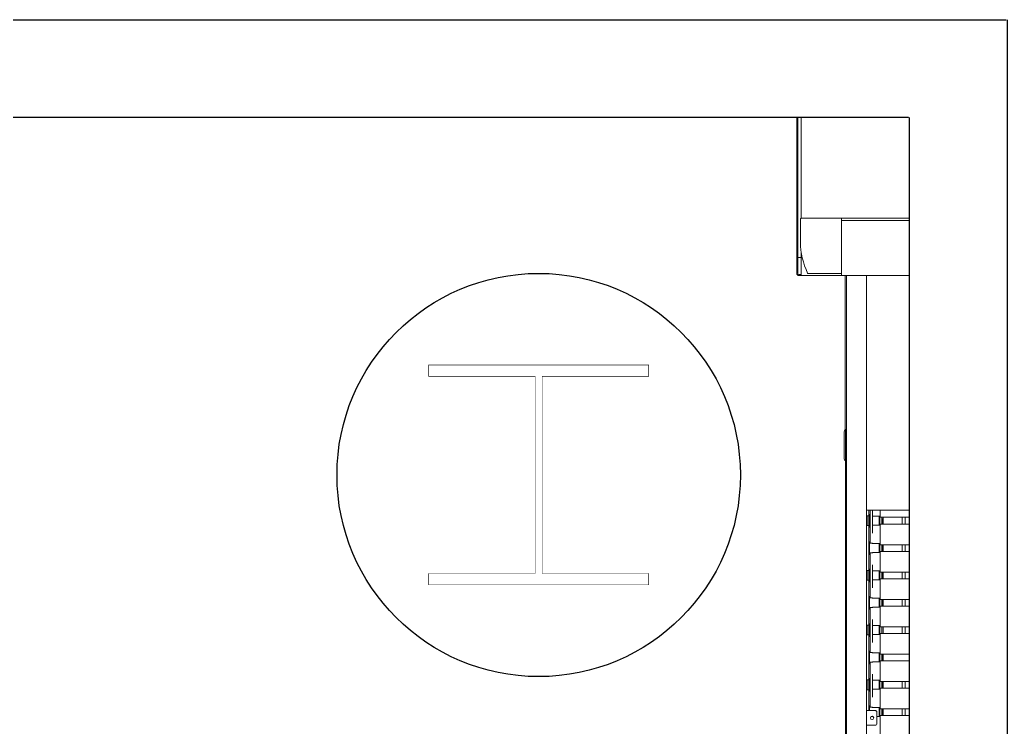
# Model space of a CAD drawing. Header units: metres. Extents: x 51 to 52746, y -259 to 37569.
# Drawn here: x 50053 to 52746, y 35639 to 37569 of the extents above; entities that cross this region are included whole.
import ezdxf

# ---------------------------------------------------------------- set-up
doc = ezdxf.new("R2010")
doc.units = ezdxf.units.M
doc.header["$LTSCALE"] = 500
for name, color, linetype in [('AMS_par.riv', 8, 'Continuous'), ('murature', 8, 'Continuous'), ('N_PILASTRI', 7, 'Continuous'), ('QUOTA', 4, 'Continuous'), ('Visible (ISO)', 7, 'Continuous')]:
    doc.layers.add(name, color=color, linetype=linetype)

msp = doc.modelspace()

# ---------------------------------------------------------------- linework, layer by layer
at = {"linetype": 'Continuous', "lineweight": -3}
for p, q in [((31742.648, 37569.354), (52742.648, 37569.354)), ((52745.58, 37569.354), (52745.58, 22769.354)), ((52745.58, 37569.354), (52745.58, 22769.354)), ((52745.58, 37569.354), (52745.58, 22769.354))]:
    msp.add_line(p, q, dxfattribs=at)
at = {"layer": 'AMS_par.riv', "color": 8}
msp.add_circle((51467.709, 36327.554), 550, dxfattribs=at)
at = {"layer": 'murature', "color": 8, "linetype": 'Continuous', "const_width": 1.1}
for points in [[(51767.709, 36627.554), (51167.709, 36627.554)], [(51167.709, 36627.554), (51167.709, 36596.554)], [(51767.709, 36596.554), (51767.709, 36627.554)], [(51167.709, 36596.554), (51458.209, 36596.554)], [(51458.209, 36596.554), (51458.209, 36058.554)], [(51477.209, 36596.554), (51767.709, 36596.554)], [(51477.209, 36058.554), (51477.209, 36596.554)], [(51167.709, 36027.554), (51167.709, 36058.554)], [(51167.709, 36058.554), (51167.709, 36027.554)], [(51458.209, 36058.554), (51167.709, 36058.554)], [(51767.709, 36058.554), (51477.209, 36058.554)], [(51767.709, 36027.554), (51767.709, 36058.554)], [(51167.709, 36027.554), (51767.709, 36027.554)]]:
    msp.add_lwpolyline(points, dxfattribs=at)
at = {"layer": 'N_PILASTRI', "color": 8, "linetype": 'Continuous', "const_width": 1.1}
msp.add_lwpolyline([(51167.709, 36627.554), (51167.709, 36596.554), (51458.209, 36596.554), (51458.209, 36058.554), (51167.709, 36058.554), (51167.709, 36027.554), (51767.709, 36027.554), (51767.709, 36058.554), (51477.209, 36058.554), (51477.209, 36596.554), (51767.709, 36596.554), (51767.709, 36627.554)], close=True, dxfattribs=at)
at = {"layer": 'QUOTA', "color": 30, "linetype": 'Continuous', "lineweight": -3}
for p, q in [((52475.981, 37302.688), (32409.314, 37302.688)), ((52478.914, 23036.021), (52478.914, 37302.688))]:
    msp.add_line(p, q, dxfattribs=at)
at = {"layer": 'Visible (ISO)', "lineweight": 5}
for p, q in [((52171.866, 36950.539), (52171.866, 37302.688)), ((52174.566, 36950.539), (52174.566, 37302.688)), ((52183.809, 37028.039), (52183.809, 37302.688)), ((52181.809, 37026.039), (52181.809, 36963.039)), ((52291.809, 37028.039), (52183.809, 37028.039)), ((52291.809, 37028.039), (52478.914, 37028.039)), ((52293.809, 36879.039), (52293.809, 37026.039)), ((52478.914, 37021.539), (52293.809, 37021.539)), ((52171.866, 36950.539), (52171.566, 36950.539)), ((52171.566, 36950.539), (52171.566, 36877.539)), ((52174.566, 36950.539), (52171.866, 36950.539)), ((52174.566, 36920.539), (52174.566, 36950.539)), ((52183.809, 36871.539), (52183.809, 36935.19)), ((52183.809, 36920.539), (52174.566, 36920.539)), ((52174.566, 36920.539), (52174.566, 36877.539)), ((52174.566, 36920.539), (52174.566, 36877.539)), ((52177.566, 36874.539), (52183.809, 36874.539)), ((52177.566, 36874.539), (52183.809, 36874.539)), ((52177.566, 36871.539), (52183.809, 36871.539)), ((52293.809, 36871.539), (52183.809, 36871.539)), ((52203.059, 36877.039), (52291.809, 36877.039)), ((52293.809, 36879.039), (52293.809, 36871.539)), ((52478.914, 36871.539), (52293.809, 36871.539))]:
    msp.add_line(p, q, dxfattribs=at)
at = {"layer": 'Visible (ISO)', "color": 4, "lineweight": 5}
for p, q in [((52303.566, 36448.539), (52303.566, 36871.539)), ((52306.845, 34909.039), (52306.845, 36871.539)), ((52361.845, 34909.039), (52361.845, 36871.539)), ((52301.066, 36445.631), (52301.066, 36371.631)), ((52304.066, 36448.539), (52303.566, 36448.539)), ((52304.066, 36449.312), (52304.066, 36437.396)), ((52304.066, 36437.396), (52304.066, 36436.402)), ((52304.066, 36436.402), (52304.066, 34912.297)), ((52478.914, 36231.539), (52361.845, 36231.539)), ((52362.066, 36216.039), (52362.066, 36231.539)), ((52368.066, 36231.539), (52368.066, 36216.039)), ((52372.066, 36231.539), (52372.066, 36162.942)), ((52378.066, 36168.882), (52378.066, 36231.539)), ((52399.066, 36231.539), (52399.066, 36212.039)), ((52361.845, 36220.039), (52362.066, 36220.039)), ((52362.066, 36216.039), (52368.066, 36216.039)), ((52363.152, 36189.45), (52363.152, 36216.039)), ((52368.066, 36220.039), (52372.066, 36220.039)), ((52368.152, 36185.45), (52368.152, 36220.039)), ((52369.152, 36185.45), (52369.152, 36220.039)), ((52370.152, 36185.45), (52370.152, 36220.039)), ((52399.066, 36215.039), (52379.066, 36215.039)), ((52396.152, 36190.45), (52396.152, 36215.039)), ((52397.152, 36190.45), (52397.152, 36215.039)), ((52398.152, 36190.45), (52398.152, 36215.039)), ((52399.066, 36212.039), (52478.914, 36212.039)), ((52403.152, 36193.45), (52403.152, 36212.039)), ((52403.152, 36200.349), (52404.152, 36201.349)), ((52404.152, 36201.349), (52404.152, 36193.45)), ((52404.152, 36201.349), (52405.152, 36201.349)), ((52405.152, 36193.45), (52405.152, 36207.849)), ((52405.152, 36207.849), (52407.152, 36207.849)), ((52407.152, 36193.45), (52407.152, 36212.039)), ((52458.752, 36200.789), (52458.752, 36212.039)), ((52458.752, 36200.789), (52458.752, 36193.45)), ((52467.552, 36200.789), (52467.552, 36212.039)), ((52467.552, 36193.45), (52467.552, 36200.789)), ((52361.845, 36185.45), (52362.066, 36185.45)), ((52362.066, 36162.942), (52362.066, 36189.45)), ((52362.066, 36189.45), (52368.066, 36189.45)), ((52368.066, 36189.45), (52368.066, 36162.942)), ((52368.066, 36185.45), (52372.066, 36185.45)), ((52399.066, 36190.45), (52379.066, 36190.45)), ((52399.066, 36193.45), (52399.066, 36137.45)), ((52399.066, 36193.45), (52478.914, 36193.45)), ((52361.845, 36145.45), (52362.066, 36145.45)), ((52362.066, 36162.942), (52362.066, 36088.352)), ((52368.066, 36088.352), (52368.066, 36162.942)), ((52368.066, 36145.45), (52372.066, 36145.45)), ((52368.152, 36110.861), (52368.152, 36145.45)), ((52369.152, 36110.861), (52369.152, 36145.45)), ((52370.152, 36110.861), (52370.152, 36145.45)), ((52372.066, 36141.45), (52372.066, 36162.942)), ((52377.334, 36141.45), (52372.066, 36141.45)), ((52372.066, 36088.352), (52372.066, 36114.861)), ((52377.334, 36114.861), (52372.066, 36114.861)), ((52399.066, 36140.45), (52379.066, 36140.45)), ((52399.066, 36115.861), (52379.066, 36115.861)), ((52396.152, 36115.861), (52396.152, 36140.45)), ((52397.152, 36115.861), (52397.152, 36140.45)), ((52398.152, 36115.861), (52398.152, 36140.45)), ((52399.066, 36137.45), (52478.914, 36137.45)), ((52399.066, 36118.861), (52399.066, 36062.861)), ((52399.066, 36118.861), (52478.914, 36118.861)), ((52403.152, 36118.861), (52403.152, 36137.45)), ((52403.152, 36127.044), (52404.152, 36128.044)), ((52404.152, 36128.044), (52404.152, 36118.861)), ((52404.152, 36128.044), (52405.152, 36128.044)), ((52405.152, 36118.861), (52405.152, 36134.544)), ((52405.152, 36134.544), (52407.152, 36134.544)), ((52407.152, 36118.861), (52407.152, 36137.45)), ((52458.752, 36137.45), (52458.752, 36127.292)), ((52458.752, 36118.861), (52458.752, 36127.292)), ((52467.552, 36127.292), (52467.552, 36137.45)), ((52467.552, 36118.861), (52467.552, 36127.292)), ((52361.845, 36110.861), (52362.066, 36110.861)), ((52362.066, 36066.861), (52362.066, 36088.352)), ((52368.066, 36110.861), (52372.066, 36110.861)), ((52368.066, 36088.352), (52368.066, 36066.861)), ((52372.066, 36088.352), (52372.066, 36013.763)), ((52361.845, 36070.861), (52362.066, 36070.861)), ((52362.066, 36066.861), (52368.066, 36066.861)), ((52363.152, 36040.272), (52363.152, 36066.861)), ((52368.066, 36070.861), (52372.066, 36070.861)), ((52368.152, 36036.272), (52368.152, 36070.861)), ((52369.152, 36036.272), (52369.152, 36070.861)), ((52370.152, 36036.272), (52370.152, 36070.861)), ((52378.066, 36019.703), (52378.066, 36082.412)), ((52399.066, 36065.861), (52379.066, 36065.861)), ((52396.152, 36041.272), (52396.152, 36065.861)), ((52397.152, 36041.272), (52397.152, 36065.861)), ((52398.152, 36041.272), (52398.152, 36065.861)), ((52399.066, 36062.861), (52478.914, 36062.861)), ((52403.152, 36044.272), (52403.152, 36062.861)), ((52405.152, 36044.272), (52405.152, 36061.24)), ((52405.152, 36061.24), (52407.152, 36061.24)), ((52407.152, 36044.272), (52407.152, 36062.861)), ((52458.752, 36054.18), (52458.752, 36062.861)), ((52467.552, 36054.18), (52467.552, 36062.861)), ((52361.845, 36036.272), (52362.066, 36036.272)), ((52362.066, 36013.763), (52362.066, 36040.272)), ((52362.066, 36040.272), (52368.066, 36040.272)), ((52368.066, 36040.272), (52368.066, 36013.763)), ((52368.066, 36036.272), (52372.066, 36036.272)), ((52399.066, 36041.272), (52379.066, 36041.272)), ((52399.066, 36044.272), (52399.066, 35988.272)), ((52399.066, 36044.272), (52478.914, 36044.272)), ((52403.152, 36053.74), (52404.152, 36054.74)), ((52404.152, 36054.74), (52404.152, 36044.272)), ((52404.152, 36054.74), (52405.152, 36054.74)), ((52458.752, 36054.18), (52458.752, 36044.272)), ((52467.552, 36044.272), (52467.552, 36054.18)), ((52362.066, 36013.763), (52362.066, 35939.174)), ((52368.066, 35939.174), (52368.066, 36013.763)), ((52372.066, 35992.272), (52372.066, 36013.763)), ((52361.845, 35996.272), (52362.066, 35996.272)), ((52368.066, 35996.272), (52372.066, 35996.272)), ((52368.152, 35961.683), (52368.152, 35996.272)), ((52369.152, 35961.683), (52369.152, 35996.272)), ((52370.152, 35961.683), (52370.152, 35996.272)), ((52377.334, 35992.272), (52372.066, 35992.272)), ((52399.066, 35991.272), (52379.066, 35991.272)), ((52396.152, 35966.683), (52396.152, 35991.272)), ((52397.152, 35966.683), (52397.152, 35991.272)), ((52398.152, 35966.683), (52398.152, 35991.272)), ((52399.066, 35988.272), (52478.914, 35988.272)), ((52403.152, 35969.683), (52403.152, 35988.272)), ((52403.152, 35980.435), (52404.152, 35981.435)), ((52404.152, 35981.435), (52404.152, 35969.683)), ((52404.152, 35981.435), (52405.152, 35981.435)), ((52405.152, 35969.683), (52405.152, 35987.935)), ((52405.152, 35987.935), (52407.152, 35987.935)), ((52407.152, 35969.683), (52407.152, 35988.272)), ((52458.752, 35988.272), (52458.752, 35980.683)), ((52458.752, 35969.683), (52458.752, 35980.683)), ((52467.552, 35980.683), (52467.552, 35988.272)), ((52467.552, 35969.683), (52467.552, 35980.683)), ((52361.845, 35961.683), (52362.066, 35961.683)), ((52368.066, 35961.683), (52372.066, 35961.683)), ((52372.066, 35939.174), (52372.066, 35965.683)), ((52377.334, 35965.683), (52372.066, 35965.683)), ((52399.066, 35966.683), (52379.066, 35966.683)), ((52399.066, 35969.683), (52399.066, 35913.683)), ((52399.066, 35969.683), (52478.914, 35969.683)), ((52403.152, 35970.435), (52403.904, 35969.683)), ((52362.066, 35917.683), (52362.066, 35939.174)), ((52368.066, 35939.174), (52368.066, 35917.683)), ((52372.066, 35939.174), (52372.066, 35864.585)), ((52378.066, 35870.525), (52378.066, 35933.234)), ((52361.845, 35921.683), (52362.066, 35921.683)), ((52362.066, 35917.683), (52368.066, 35917.683)), ((52363.152, 35891.094), (52363.152, 35917.683)), ((52368.066, 35921.683), (52372.066, 35921.683)), ((52368.152, 35887.094), (52368.152, 35921.683)), ((52369.152, 35887.094), (52369.152, 35921.683)), ((52370.152, 35887.094), (52370.152, 35921.683)), ((52399.066, 35916.683), (52379.066, 35916.683)), ((52396.152, 35892.094), (52396.152, 35916.683)), ((52397.152, 35892.094), (52397.152, 35916.683)), ((52398.152, 35892.094), (52398.152, 35916.683)), ((52399.066, 35913.683), (52478.914, 35913.683)), ((52403.152, 35895.094), (52403.152, 35913.683)), ((52407.152, 35895.094), (52407.152, 35913.683)), ((52458.752, 35907.572), (52458.752, 35913.683)), ((52458.752, 35907.572), (52458.752, 35895.094)), ((52467.552, 35907.572), (52467.552, 35913.683)), ((52467.552, 35895.094), (52467.552, 35907.572)), ((52361.845, 35887.094), (52362.066, 35887.094)), ((52362.066, 35864.585), (52362.066, 35891.094)), ((52362.066, 35891.094), (52368.066, 35891.094)), ((52368.066, 35891.094), (52368.066, 35864.585)), ((52368.066, 35887.094), (52372.066, 35887.094)), ((52399.066, 35892.094), (52379.066, 35892.094)), ((52399.066, 35895.094), (52399.066, 35839.094)), ((52399.066, 35895.094), (52478.914, 35895.094)), ((52361.845, 35847.094), (52362.066, 35847.094)), ((52362.066, 35864.585), (52362.066, 35789.996)), ((52368.066, 35789.996), (52368.066, 35864.585)), ((52368.066, 35847.094), (52372.066, 35847.094)), ((52368.152, 35812.505), (52368.152, 35847.094)), ((52369.152, 35812.505), (52369.152, 35847.094)), ((52370.152, 35812.505), (52370.152, 35847.094)), ((52372.066, 35843.094), (52372.066, 35864.585)), ((52377.334, 35843.094), (52372.066, 35843.094)), ((52399.066, 35842.094), (52379.066, 35842.094)), ((52396.152, 35817.505), (52396.152, 35842.094)), ((52397.152, 35817.505), (52397.152, 35842.094)), ((52398.152, 35817.505), (52398.152, 35842.094)), ((52399.066, 35839.094), (52478.914, 35839.094)), ((52399.066, 35820.505), (52399.066, 35764.505)), ((52399.066, 35820.505), (52478.914, 35820.505)), ((52403.152, 35820.505), (52403.152, 35839.094)), ((52403.152, 35833.826), (52404.152, 35834.826)), ((52403.152, 35823.826), (52404.152, 35822.826)), ((52404.152, 35834.826), (52404.152, 35822.826)), ((52404.152, 35834.826), (52405.152, 35834.826)), ((52404.152, 35822.826), (52405.152, 35822.826)), ((52405.152, 35820.505), (52405.152, 35839.094)), ((52407.152, 35820.505), (52407.152, 35839.094)), ((52361.845, 35812.505), (52362.066, 35812.505)), ((52368.066, 35812.505), (52372.066, 35812.505)), ((52372.066, 35789.996), (52372.066, 35816.505)), ((52377.334, 35816.505), (52372.066, 35816.505)), ((52399.066, 35817.505), (52379.066, 35817.505)), ((52361.845, 35772.505), (52362.066, 35772.505)), ((52362.066, 35768.505), (52362.066, 35789.996)), ((52362.066, 35768.505), (52368.066, 35768.505)), ((52363.152, 35741.915), (52363.152, 35768.505)), ((52368.066, 35789.996), (52368.066, 35768.505)), ((52368.066, 35772.505), (52372.066, 35772.505)), ((52368.152, 35737.915), (52368.152, 35772.505)), ((52369.152, 35737.915), (52369.152, 35772.505)), ((52370.152, 35737.915), (52370.152, 35772.505)), ((52372.066, 35789.996), (52372.066, 35715.407)), ((52378.066, 35721.347), (52378.066, 35784.056)), ((52399.066, 35767.505), (52379.066, 35767.505)), ((52396.152, 35742.915), (52396.152, 35767.505)), ((52397.152, 35742.915), (52397.152, 35767.505)), ((52398.152, 35742.915), (52398.152, 35767.505)), ((52399.066, 35764.505), (52478.914, 35764.505)), ((52403.152, 35745.915), (52403.152, 35764.505)), ((52405.152, 35745.915), (52405.152, 35764.505)), ((52407.152, 35745.915), (52407.152, 35764.505)), ((52458.752, 35764.505), (52458.752, 35760.77)), ((52467.552, 35760.77), (52467.552, 35764.505)), ((52361.845, 35737.915), (52362.066, 35737.915)), ((52362.066, 35715.407), (52362.066, 35741.915)), ((52362.066, 35741.915), (52368.066, 35741.915)), ((52368.066, 35741.915), (52368.066, 35715.407)), ((52368.066, 35737.915), (52372.066, 35737.915)), ((52399.066, 35742.915), (52379.066, 35742.915)), ((52399.066, 35745.915), (52399.066, 35689.915)), ((52399.066, 35745.915), (52478.914, 35745.915)), ((52403.152, 35760.522), (52404.152, 35761.522)), ((52403.152, 35750.522), (52404.152, 35749.522)), ((52404.152, 35761.522), (52404.152, 35749.522)), ((52404.152, 35761.522), (52405.152, 35761.522)), ((52404.152, 35749.522), (52405.152, 35749.522)), ((52458.752, 35745.915), (52458.752, 35760.77)), ((52467.552, 35745.915), (52467.552, 35760.77)), ((52362.066, 35715.407), (52362.066, 35685.137)), ((52368.066, 35685.137), (52368.066, 35715.407)), ((52372.066, 35693.915), (52372.066, 35715.407)), ((52361.845, 35697.915), (52362.066, 35697.915)), ((52361.845, 35685.137), (52385.845, 35685.137)), ((52361.845, 35684.719), (52385.845, 35684.719)), ((52368.066, 35697.915), (52372.066, 35697.915)), ((52368.152, 35685.137), (52368.152, 35697.915)), ((52369.152, 35685.137), (52369.152, 35697.915)), ((52370.152, 35685.137), (52370.152, 35697.915)), ((52377.334, 35693.915), (52372.066, 35693.915)), ((52399.066, 35692.915), (52379.066, 35692.915)), ((52396.152, 35668.326), (52396.152, 35692.915)), ((52397.152, 35668.326), (52397.152, 35692.915)), ((52398.152, 35668.326), (52398.152, 35692.915)), ((52399.066, 35689.915), (52478.914, 35689.915)), ((52403.152, 35671.326), (52403.152, 35689.915)), ((52403.152, 35687.218), (52404.152, 35688.218)), ((52404.152, 35688.218), (52404.152, 35676.218)), ((52404.152, 35688.218), (52405.152, 35688.218)), ((52405.152, 35671.326), (52405.152, 35689.915)), ((52407.152, 35671.326), (52407.152, 35689.915)), ((52458.752, 35687.658), (52458.752, 35689.915)), ((52458.752, 35687.658), (52458.752, 35671.326)), ((52467.552, 35687.658), (52467.552, 35689.915)), ((52467.552, 35671.326), (52467.552, 35687.658)), ((52374.037, 35668.326), (52379.652, 35668.326)), ((52389.845, 35680.741), (52389.845, 35681.159)), ((52389.845, 35680.741), (52389.845, 35648.916)), ((52389.845, 35668.326), (52399.066, 35668.326)), ((52399.066, 35671.326), (52399.066, 35615.326)), ((52399.066, 35671.326), (52478.914, 35671.326)), ((52403.152, 35677.218), (52404.152, 35676.218)), ((52404.152, 35676.218), (52405.152, 35676.218)), ((52385.845, 35644.938), (52361.845, 35644.938))]:
    msp.add_line(p, q, dxfattribs=at)
at = {"layer": 'Visible (ISO)', "lineweight": 5}
for centre, radius, start, end in [((52183.809, 37026.039), 2, 90, 180), ((52291.809, 37026.039), 2, 0, 90), ((52376.709, 36963.039), 194.9, 180, 205.814491), ((52177.566, 36877.539), 6, 180, 270), ((52177.566, 36877.539), 3, 180, 270), ((52177.566, 36877.539), 3, 180, 270), ((52203.059, 36879.039), 2, 205.814491, 270), ((52291.809, 36879.039), 2, 270, 0)]:
    msp.add_arc(centre, radius, start, end, dxfattribs=at)
at = {"layer": 'Visible (ISO)', "color": 4, "lineweight": 5}
for centre, radius, start, end in [((52307.066, 36445.631), 6, 125.685335, 180), ((52307.066, 36371.631), 6, 180, 240), ((52379.066, 36217.039), 2, 240, 270), ((52379.066, 36188.45), 2, 90, 120), ((52379.066, 36142.45), 2, 210, 270), ((52379.066, 36113.861), 2, 90, 150), ((52379.066, 36067.861), 2, 240, 270), ((52379.066, 36039.272), 2, 90, 120), ((52379.066, 35993.272), 2, 210, 270), ((52379.066, 35964.683), 2, 90, 150), ((52379.066, 35918.683), 2, 240, 270), ((52379.066, 35890.094), 2, 90, 120), ((52379.066, 35844.094), 2, 210, 270), ((52379.066, 35815.505), 2, 90, 150), ((52379.066, 35769.505), 2, 240, 270), ((52379.066, 35740.915), 2, 90, 120), ((52379.066, 35694.915), 2, 210, 270)]:
    msp.add_arc(centre, radius, start, end, dxfattribs=at)
for centre, major_axis, ratio, start_param, end_param in [((52310.066, 36450.988), (-4, 0), 0.10452846, 5.6486587, 6.28318531), ((52310.066, 36450.988), (-4, 0), 0.10452846, 0, 0.63452661), ((52310.066, 36439.699), (-4, 0), 0.10452846, 5.6486587, 6.28318531), ((52310.066, 36439.699), (-4, 0), 0.10452846, 0, 0.63452661), ((52307.066, 36436.402), (-3, 0), 0.10452846, 0, 1.49692594), ((52307.066, 36436.402), (-3, 0), 0.10452846, 0, 1.49692594), ((52385.845, 35681.159), (4, 0), 0.9945219, 0, 1.57079633), ((52385.845, 35680.741), (4, 0), 0.9945219, 0, 1.57079633), ((52376.845, 35664.881), (4.5, 0), 0.9945219, 3.14743181, 6.27734615), ((52385.845, 35648.916), (4, 0), 0.9945219, 4.71238898, 6.28318531)]:
    msp.add_ellipse(centre, major_axis=major_axis, ratio=ratio, start_param=start_param, end_param=end_param, dxfattribs=at)
msp.add_ellipse((52376.845, 35664.829), major_axis=(-4.5, 0), ratio=0.9945219, dxfattribs=at)
msp.add_open_spline([(52304.066, 36449.312), (52304.066, 36449.527), (52304.103, 36449.74), (52304.228, 36450.131), (52304.319, 36450.302), (52304.531, 36450.616), (52304.651, 36450.738), (52304.915, 36450.969), (52305.04, 36451.042), (52305.309, 36451.186), (52305.418, 36451.221), (52305.646, 36451.294), (52305.738, 36451.313), (52305.962, 36451.355), (52306.075, 36451.368), (52306.309, 36451.391), (52306.426, 36451.399), (52306.645, 36451.409), (52306.744, 36451.413), (52306.845, 36451.415)], degree=3, knots=[3.14159265, 3.14159265, 3.14159265, 3.14159265, 3.17508643, 3.17508643, 3.2119675, 3.2119675, 3.26029834, 3.26029834, 3.33453624, 3.33453624, 3.45780945, 3.45780945, 3.6490847, 3.6490847, 3.96324396, 3.96324396, 4.27740323, 4.27740323, 4.52876673, 4.52876673, 4.52876673, 4.52876673], dxfattribs=at)

doc.saveas('drawing.dxf')
